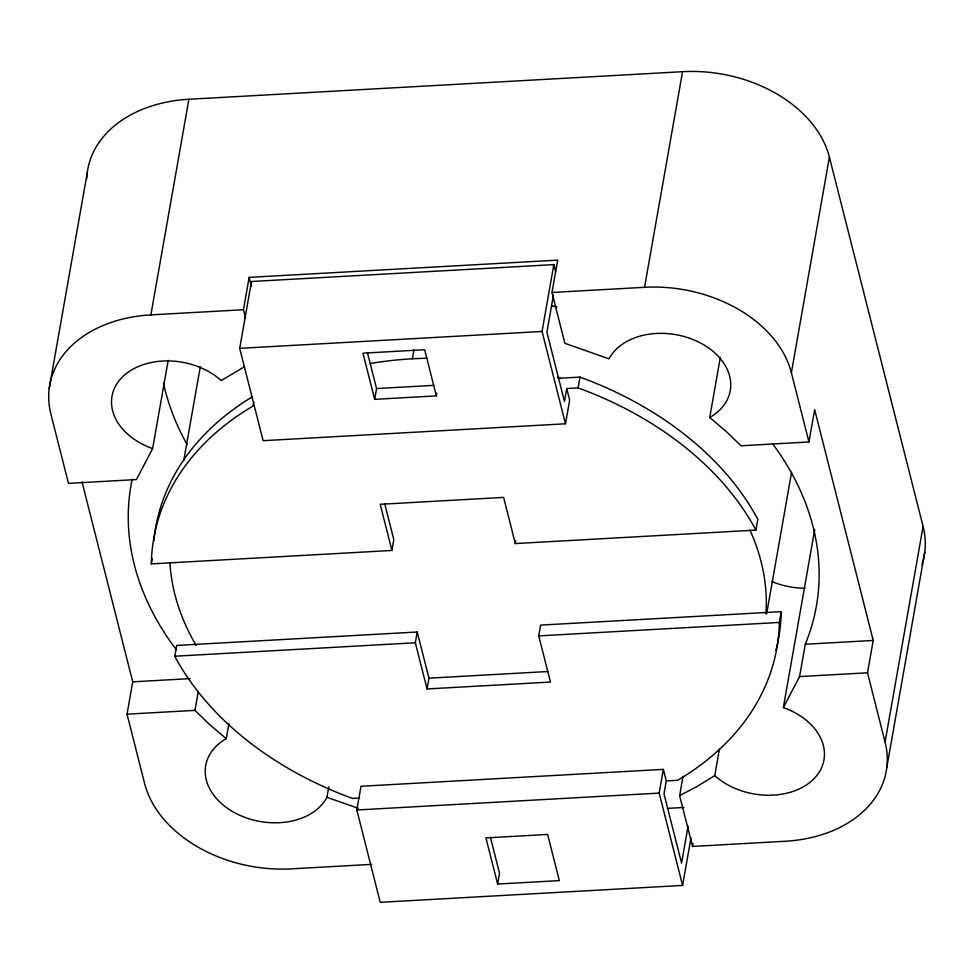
<?xml version="1.0" encoding="UTF-8"?>
<svg xmlns="http://www.w3.org/2000/svg" width="974" height="974" viewBox="0 0 974 974"><rect width="100%" height="100%" fill="white"/><g stroke="black" fill="none" stroke-linecap="round" stroke-linejoin="round"><path stroke-width="1.46" d="M49.224 388.443L87.246 172.812M168.222 360.234L152.638 448.588L136.409 479.561L68.472 483.36L50.904 414.108A126.535 91.325 10 0 1 150.885 314.882L188.907 99.263L682.567 71.686A126.535 91.325 10 0 1 829.398 157.118L923.096 526.423A126.535 91.325 10 0 1 923.06 560.89M384.657 503.607L393.813 539.669L391.913 550.456L151.323 563.897L152.273 558.504M371.861 864.352L291.433 868.857A126.535 91.325 10 0 1 144.602 783.425L127.034 714.173L132.732 681.837L82.011 481.887M183.757 460.519L200.303 366.699M359.674 798.047L352.576 798.449A316.331 228.318 10 0 1 174.736 656.22L176.647 645.445L417.237 632.004L428.95 678.16L427.05 688.947L550.456 682.056L538.744 635.888L540.643 625.101L781.245 611.66A316.331 228.318 10 0 1 775.925 650.315M245.655 318.425L243.451 309.72L249.149 277.371L557.688 260.131L551.978 292.48L564.883 343.298L609.018 358.858A63.261 45.668 10 0 1 703.313 344.553A63.261 45.668 10 0 1 709.729 417.456L726.896 432.127L741.007 445.775L808.944 441.977L814.654 409.64L873.215 640.454L867.505 672.803L885.074 742.042A126.535 91.325 10 0 1 785.093 841.268L692.526 846.443L679.633 795.612L683.005 776.497M557.992 378.338L579.98 377.108A316.331 228.318 10 0 1 757.821 519.337L755.921 530.112A316.331 228.318 10 0 0 578.081 387.896L566.734 388.529L569.656 400.071L565.48 423.787L263.114 440.686L239.689 348.351L251.475 281.51L553.841 264.611L555.667 271.831M358.286 808.335L326.96 797.292A63.261 45.668 10 0 1 232.664 811.61A63.261 45.668 10 0 1 226.248 738.694L209.081 724.035L194.97 710.375L198.343 691.26M253.739 402.019L253.021 406.061A316.331 228.318 10 0 0 151.311 563.897M226.248 738.694L228.89 723.719M436.839 393.192L436.364 395.882L374.661 399.34L376.561 388.553L367.405 352.491M326.96 797.292L328.81 786.809M412.355 358.797L413.938 349.861M690.98 837.896L682.604 885.427L380.237 902.314L356.813 809.991L361.001 786.274L663.355 769.375L666.289 780.917L664 793.859L681.569 863.098L688.082 826.22M427.05 688.947L415.338 642.779L417.237 632.004M565.48 423.787L542.055 331.464L553.841 264.611M553.39 295.341L546.889 332.219L564.457 401.471L566.734 388.529M755.921 530.112L515.319 543.565L515.794 540.862M578.081 387.896L579.98 377.108M497.641 884.051L485.929 837.896L547.632 834.438L559.344 880.606L497.641 884.051L499.54 873.276L490.385 837.214M808.944 441.977L791.375 372.738A126.535 91.325 10 0 0 644.544 287.306L682.567 71.686M709.729 417.456L720.297 357.555M682.604 885.427L659.179 793.092L663.355 769.375M692.526 846.443L693.05 843.496M679.633 795.612L696.678 786.7L714.758 775.633L719.506 748.677M791.375 372.738L829.398 157.118M766.66 613.73L791.606 472.256M666.289 780.917L677.636 780.284A316.331 228.318 10 0 0 779.334 622.447L781.245 611.66M714.758 775.633A63.261 45.668 10 0 0 813.582 779.139A63.261 45.668 10 0 0 783.34 707.574L814.751 529.381M783.34 707.574L799.569 676.589L805.267 644.252A347.962 251.146 10 0 0 772.638 443.815M885.074 742.042L923.096 526.423M886.754 767.719L924.776 552.088M244.547 366.711L221.22 380.53A63.261 45.668 10 0 0 122.395 377.011A63.261 45.668 10 0 0 152.638 448.588M150.885 314.882L243.451 309.72M551.978 292.48L644.544 287.306M239.689 348.351L542.055 331.464M376.561 388.553L433.747 385.363M174.748 656.22L415.338 642.779M538.744 635.888L779.334 622.447M132.732 681.837L190.1 678.622M805.267 644.252L873.215 640.454M428.95 678.16L547.851 671.524M127.034 714.173L194.97 710.375M799.569 676.589L867.505 672.803M356.813 809.991L659.179 793.092M667.397 808.383L683.943 807.458M515.319 543.565L503.607 497.397L380.201 504.288L391.913 550.456M436.364 395.882L424.652 349.727L362.949 353.172L374.661 399.34M249.149 277.371L251.365 286.088M196.127 645.445A300.516 216.898 10 0 1 169.951 563.009M370.071 363.558A300.516 216.898 10 0 1 427.075 358.249M557.542 377.108A300.516 216.898 10 0 1 560.44 378.034M749.907 530.014A300.516 216.898 10 0 1 765.954 613.79M153.916 540.728A316.331 228.318 10 0 1 252.546 396.686M805.023 588.235A63.261 45.668 10 0 1 771.688 581.454M187.166 444.68A347.962 251.146 10 0 1 163.437 382.928M176.452 649.926A347.962 251.146 10 0 1 132.208 479.123M551.467 305.714A347.962 251.146 10 0 1 556.958 307.127M86.771 178.644A126.535 91.325 10 0 1 188.907 99.263M922.707 562.156A126.535 91.325 10 0 1 921.928 564.664"/></g></svg>
